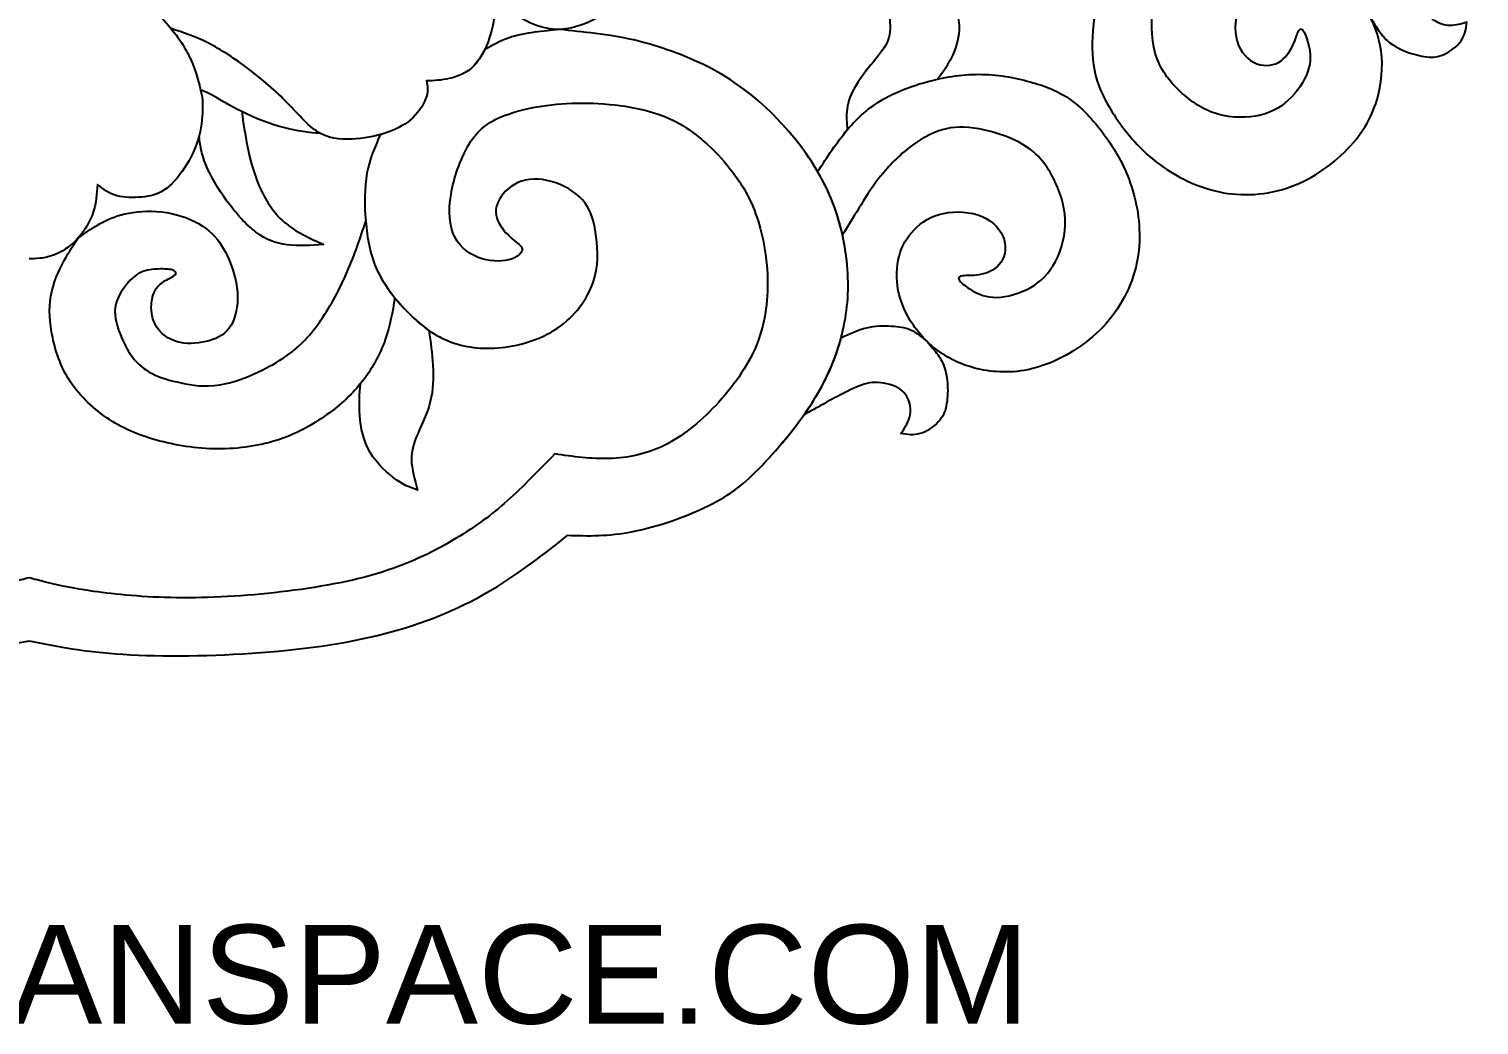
# Model space of a CAD drawing. Header units: inches. Extents: x 3.3 to 19.3, y -1.1 to 16.4.
# Drawn here: x 11.26 to 17.04, y -1.06 to 2.91 of the extents above; entities that cross this region are included whole.
import ezdxf
from ezdxf.enums import TextEntityAlignment as Align

# ---------------------------------------------------------------- set-up
doc = ezdxf.new("R2010")
doc.units = ezdxf.units.IN
doc.header["$MEASUREMENT"] = 0
doc.layers.add('Default', color=7, linetype='Continuous')
doc.layers.add('DV1_Layer_2', color=7, linetype='Continuous')
doc.styles.add('SEACAD_arial_ttfB', font='arial.ttf')

# ---------------------------------------------------------------- blocks, each defined once
blk = doc.blocks.new('SE')
at = {"layer": 'DV1_Layer_2', "color": 7, "linetype": 'Continuous'}
for points, knots in [([(12.7027, 3.7507), (12.7773, 3.7545), (12.8519, 3.7582), (12.9271, 3.7526), (13.0024, 3.747), (13.0783, 3.732), (13.1507, 3.7108), (13.2232, 3.6895), (13.2922, 3.6619), (13.3594, 3.6147), (13.4267, 3.5676), (13.4923, 3.5009), (13.5302, 3.452), (13.5682, 3.4031), (13.5785, 3.3721), (13.586, 3.3353), (13.5935, 3.2985), (13.5981, 3.2559), (13.5986, 3.2076), (13.5992, 3.1593), (13.5958, 3.1053), (13.5871, 3.0633), (13.5785, 3.0213), (13.5647, 2.9914), (13.5446, 2.9707), (13.5245, 2.95), (13.4716, 2.927), (13.4095, 2.9086), (13.3761, 2.9081), (13.3428, 2.9075), (13.3071, 2.9155), (13.272, 2.9293), (13.237, 2.9431), (13.2025, 2.9627), (13.1774, 2.9845), (13.1523, 3.0064), (13.1365, 3.0305), (13.1208, 3.0547)], [0, 0, 0, 0, 0.071429, 0.071429, 0.071429, 0.142857, 0.142857, 0.142857, 0.214286, 0.214286, 0.214286, 0.285714, 0.285714, 0.285714, 0.357143, 0.357143, 0.357143, 0.428571, 0.428571, 0.428571, 0.5, 0.5, 0.5, 0.571429, 0.571429, 0.571429, 0.642857, 0.714286, 0.714286, 0.714286, 0.785714, 0.785714, 0.785714, 0.857143, 0.857143, 0.857143, 1, 1, 1, 1]), ([(12.3789, 3.5582), (12.4142, 3.564), (12.4496, 3.5698), (12.4919, 3.5704), (12.5343, 3.571), (12.5838, 3.5664), (12.6275, 3.5544), (12.6712, 3.5423), (12.7091, 3.5227), (12.7407, 3.4992), (12.7724, 3.4756), (12.7977, 3.448), (12.8132, 3.421), (12.8287, 3.3939), (12.8345, 3.3675), (12.8402, 3.341), (12.8644, 3.3387), (12.8885, 3.3364), (12.9178, 3.3215), (12.9472, 3.3065), (13.0162, 3.2513), (13.0668, 3.1915), (13.0857, 3.1611), (13.1047, 3.1306), (13.13, 3.0685), (13.1185, 2.9512), (13.1041, 2.8977), (13.0898, 2.8442), (13.0438, 2.7476), (12.9702, 2.72), (12.9374, 2.7126), (12.9046, 2.7051), (12.8759, 2.7039), (12.8471, 2.7028), (12.8506, 2.6844), (12.854, 2.666), (12.8465, 2.6407), (12.8391, 2.6154), (12.8207, 2.5832), (12.7936, 2.5573), (12.7666, 2.5314), (12.731, 2.5119), (12.6924, 2.4981), (12.6539, 2.4843), (12.6125, 2.4762), (12.5665, 2.4722), (12.5205, 2.4682), (12.4699, 2.4682), (12.4245, 2.4929), (12.3791, 2.5176), (12.3388, 2.5671), (12.2922, 2.6148), (12.2457, 2.6625), (12.1928, 2.7085), (12.1381, 2.7499), (12.0835, 2.7913), (12.0272, 2.8281), (11.9753, 2.8543), (11.9233, 2.8805), (11.8758, 2.896), (11.8284, 2.9116)], [0, 0, 0, 0, 0.043478, 0.043478, 0.043478, 0.086957, 0.086957, 0.086957, 0.130435, 0.130435, 0.130435, 0.173913, 0.173913, 0.173913, 0.217391, 0.217391, 0.217391, 0.26087, 0.26087, 0.26087, 0.304348, 0.347826, 0.347826, 0.347826, 0.391304, 0.434783, 0.434783, 0.434783, 0.478261, 0.521739, 0.521739, 0.521739, 0.565217, 0.565217, 0.565217, 0.608696, 0.608696, 0.608696, 0.652174, 0.652174, 0.652174, 0.695652, 0.695652, 0.695652, 0.73913, 0.73913, 0.73913, 0.782609, 0.782609, 0.782609, 0.826087, 0.826087, 0.826087, 0.869565, 0.869565, 0.869565, 0.913043, 0.913043, 0.913043, 1, 1, 1, 1]), ([(16.1033, 3.5748), (16.036, 3.5565), (15.9687, 3.5382), (15.909, 3.514), (15.8493, 3.4897), (15.7972, 3.4595), (15.7484, 3.4155), (15.6997, 3.3715), (15.6543, 3.3137), (15.6162, 3.2523), (15.5781, 3.1909), (15.5473, 3.1259), (15.5282, 3.0578), (15.5091, 2.9896), (15.4942, 2.8469), (15.5052, 2.7394), (15.5278, 2.6806), (15.5504, 2.6219), (15.5902, 2.5582), (15.6352, 2.5013), (15.6802, 2.4443), (15.7304, 2.3941), (15.8649, 2.3057), (15.9492, 2.2674), (16.0411, 2.2545), (16.133, 2.2415), (16.2326, 2.2539), (16.3235, 2.2939), (16.4145, 2.3339), (16.4969, 2.4014), (16.5519, 2.47), (16.6068, 2.5386), (16.6343, 2.6083), (16.6471, 2.6755), (16.6598, 2.7427), (16.6579, 2.8074), (16.6432, 2.8666), (16.6286, 2.9257), (16.574, 3.033), (16.4964, 3.0993), (16.4544, 3.1226), (16.4124, 3.1459), (16.3672, 3.1594), (16.3244, 3.1618), (16.2817, 3.1642), (16.2011, 3.1469), (16.1317, 3.0896), (16.1067, 3.0463), (16.0818, 3.0031), (16.0666, 2.9451), (16.0711, 2.8959), (16.0757, 2.8466), (16.1, 2.8061), (16.1316, 2.7843), (16.1632, 2.7626), (16.2022, 2.7596), (16.2321, 2.7716), (16.262, 2.7837), (16.2829, 2.8107), (16.2958, 2.8356), (16.3087, 2.8604), (16.3136, 2.883), (16.3197, 2.8961), (16.3258, 2.9093), (16.333, 2.913), (16.3402, 2.9052), (16.3473, 2.8974), (16.3544, 2.8782), (16.3611, 2.8524), (16.3679, 2.8267), (16.3743, 2.7943), (16.3642, 2.7559), (16.3542, 2.7175), (16.3276, 2.6729), (16.2946, 2.6383), (16.2616, 2.6037), (16.2221, 2.579), (16.1197, 2.5542), (16.0568, 2.5541), (15.9442, 2.5871), (15.8945, 2.6201), (15.8509, 2.6609), (15.8073, 2.7017), (15.7698, 2.7501), (15.7517, 2.8134), (15.7336, 2.8768), (15.7348, 2.955), (15.7427, 3.0147), (15.7507, 3.0744), (15.7653, 3.1156), (15.7917, 3.1541), (15.8181, 3.1927), (15.8564, 3.2286), (15.9027, 3.2595), (15.949, 3.2904), (16.0034, 3.3163), (16.0534, 3.3345), (16.1035, 3.3527), (16.1492, 3.3632), (16.1918, 3.3733), (16.2343, 3.3835), (16.2736, 3.3931), (16.3129, 3.4028)], [0, 0, 0, 0, 0.026316, 0.026316, 0.026316, 0.052632, 0.052632, 0.052632, 0.078947, 0.078947, 0.078947, 0.105263, 0.105263, 0.105263, 0.131579, 0.157895, 0.157895, 0.157895, 0.184211, 0.184211, 0.184211, 0.210526, 0.210526, 0.236842, 0.236842, 0.236842, 0.263158, 0.263158, 0.263158, 0.289474, 0.289474, 0.289474, 0.315789, 0.315789, 0.315789, 0.342105, 0.342105, 0.342105, 0.368421, 0.394737, 0.394737, 0.394737, 0.421053, 0.421053, 0.421053, 0.447368, 0.473684, 0.473684, 0.473684, 0.5, 0.5, 0.5, 0.526316, 0.526316, 0.526316, 0.552632, 0.552632, 0.552632, 0.578947, 0.578947, 0.578947, 0.605263, 0.605263, 0.605263, 0.631579, 0.631579, 0.631579, 0.657895, 0.657895, 0.657895, 0.684211, 0.684211, 0.684211, 0.710526, 0.710526, 0.710526, 0.736842, 0.736842, 0.763158, 0.763158, 0.789474, 0.789474, 0.789474, 0.815789, 0.815789, 0.815789, 0.842105, 0.842105, 0.842105, 0.868421, 0.868421, 0.868421, 0.894737, 0.894737, 0.894737, 0.921053, 0.921053, 0.921053, 0.947368, 0.947368, 0.947368, 1, 1, 1, 1]), ([(16.7047, 3.2812), (16.679, 3.2542), (16.6533, 3.2272), (16.6351, 3.1971), (16.6168, 3.167), (16.606, 3.1337), (16.5982, 3.1052), (16.5904, 3.0767), (16.5857, 3.053), (16.5888, 3.0277), (16.5919, 3.0023), (16.6028, 2.9754), (16.6137, 2.9485), (16.6258, 2.9293), (16.638, 2.9101), (16.6493, 2.8944), (16.6606, 2.8787), (16.6711, 2.8664), (16.6878, 2.854), (16.7046, 2.8416), (16.7277, 2.8291), (16.7536, 2.8191), (16.7796, 2.8091), (16.8085, 2.8015), (16.8336, 2.7988), (16.8586, 2.7961), (16.8798, 2.7982), (16.9039, 2.8094), (16.928, 2.8205), (16.9551, 2.8407), (16.9706, 2.8633), (16.9861, 2.886), (16.9901, 2.9113), (16.9941, 2.9365), (16.9714, 2.93), (16.9488, 2.9235), (16.9266, 2.9238), (16.9044, 2.924), (16.8826, 2.9311), (16.8452, 2.9571), (16.8297, 2.9761), (16.824, 3.0041), (16.8184, 3.0322), (16.8226, 3.0694), (16.8325, 3.0981), (16.8425, 3.1268), (16.8581, 3.1471), (16.8818, 3.1725), (16.9054, 3.198), (16.9371, 3.2287), (16.9589, 3.2494), (16.9806, 3.27), (16.9925, 3.2806), (17.0047, 3.2919), (17.0169, 3.3031), (17.0295, 3.315), (17.042, 3.3269)], [0, 0, 0, 0, 0.05, 0.05, 0.05, 0.1, 0.1, 0.1, 0.15, 0.15, 0.15, 0.2, 0.2, 0.2, 0.25, 0.25, 0.25, 0.3, 0.3, 0.3, 0.35, 0.35, 0.35, 0.4, 0.4, 0.4, 0.45, 0.45, 0.45, 0.5, 0.5, 0.5, 0.55, 0.55, 0.55, 0.6, 0.6, 0.6, 0.65, 0.65, 0.7, 0.7, 0.7, 0.75, 0.75, 0.75, 0.8, 0.8, 0.8, 0.85, 0.85, 0.85, 0.9, 0.9, 0.9, 1, 1, 1, 1]), ([(14.8833, 2.7098), (14.9061, 2.7408), (14.9289, 2.7718), (14.962, 2.8419), (14.9723, 2.881), (14.9706, 2.9219), (14.9689, 2.9627), (14.9551, 3.0052), (14.9355, 3.0403), (14.916, 3.0754), (14.8654, 3.1306), (14.8102, 3.149), (14.7739, 3.153), (14.7377, 3.157), (14.648, 3.1547), (14.6043, 3.1064), (14.5825, 3.0823), (14.6101, 3.0754), (14.6653, 3.0616), (14.6929, 2.9788), (14.6998, 2.8684), (14.6446, 2.7994), (14.5802, 2.7212), (14.5589, 2.6861), (14.5376, 2.651), (14.5273, 2.62), (14.5232, 2.5909), (14.5192, 2.5618), (14.5214, 2.5346), (14.5237, 2.5075)], [0, 0, 0, 0, 0.066667, 0.066667, 0.133333, 0.133333, 0.133333, 0.2, 0.2, 0.2, 0.266667, 0.333333, 0.333333, 0.333333, 0.4, 0.466667, 0.466667, 0.466667, 0.533333, 0.6, 0.666667, 0.733333, 0.8, 0.8, 0.8, 0.866667, 0.866667, 0.866667, 1, 1, 1, 1]), ([(11.2621, 3.0825), (11.3089, 3.0825), (11.3557, 3.0825), (11.3932, 3.0862), (11.4306, 3.0899), (11.4587, 3.0974), (11.4793, 3.1031), (11.5, 3.1088), (11.5132, 3.1128), (11.5375, 3.1091), (11.5619, 3.1054), (11.5975, 3.0939), (11.6812, 3.0481), (11.7293, 3.0137), (11.7752, 2.9692), (11.821, 2.9248), (11.8646, 2.8703), (11.8939, 2.8141), (11.9231, 2.758), (11.938, 2.7), (11.9459, 2.6664), (11.9538, 2.6328), (11.9546, 2.6235), (11.9535, 2.5708), (11.9515, 2.5273), (11.9399, 2.4833), (11.9283, 2.4392), (11.907, 2.3945), (11.8818, 2.356), (11.8566, 2.3176), (11.8274, 2.2855), (11.7712, 2.2483), (11.7442, 2.2431), (11.712, 2.2401), (11.6798, 2.2372), (11.6423, 2.2364), (11.612, 2.245), (11.5816, 2.2536), (11.5583, 2.2716), (11.535, 2.2895), (11.5324, 2.2528), (11.5298, 2.2161), (11.518, 2.1797), (11.5063, 2.1432), (11.4854, 2.1071), (11.4342, 2.0493), (11.4038, 2.0277), (11.3763, 2.0149), (11.3487, 2.002), (11.324, 1.9978), (11.3055, 1.9958), (11.2869, 1.9937), (11.2745, 1.9937), (11.2621, 1.9937)], [0, 0, 0, 0, 0.05, 0.05, 0.05, 0.1, 0.1, 0.1, 0.15, 0.15, 0.15, 0.2, 0.2, 0.25, 0.25, 0.25, 0.3, 0.3, 0.3, 0.35, 0.35, 0.35, 0.4, 0.4, 0.45, 0.45, 0.45, 0.5, 0.5, 0.5, 0.55, 0.55, 0.6, 0.6, 0.6, 0.65, 0.65, 0.65, 0.7, 0.7, 0.7, 0.75, 0.75, 0.75, 0.8, 0.8, 0.85, 0.85, 0.85, 0.9, 0.9, 0.9, 1, 1, 1, 1]), ([(11.262, 0.7225), (11.242, 0.7167), (11.2219, 0.711), (11.1837, 0.7018), (11.1455, 0.6926), (11.0892, 0.6799), (11.0035, 0.6679), (10.9178, 0.6558), (10.8028, 0.6443), (10.6735, 0.6426), (10.5441, 0.6408), (10.4003, 0.6489), (10.2577, 0.6656), (10.1151, 0.6822), (9.9737, 0.7075), (9.8547, 0.7449), (9.7356, 0.7823), (9.639, 0.8317), (9.5597, 0.8795), (9.4803, 0.9272), (9.4182, 0.9732), (9.3556, 1.029), (9.2929, 1.0847), (9.2296, 1.1503), (9.1664, 1.2158), (9.0939, 1.2055), (9.0215, 1.1951), (8.9485, 1.1974), (8.8754, 1.1997), (8.8018, 1.2147), (8.7305, 1.2498), (8.6592, 1.2848), (8.5902, 1.34), (8.5247, 1.4096), (8.4591, 1.4792), (8.397, 1.5631), (8.3608, 1.6534), (8.3246, 1.7437), (8.3039, 1.9369), (8.343, 2.1163), (8.3706, 2.187), (8.3982, 2.2577), (8.4338, 2.3095), (8.4666, 2.3515), (8.4994, 2.3934), (8.5293, 2.4256), (8.5741, 2.4642), (8.619, 2.5027), (8.7386, 2.5924), (8.987, 2.6177), (9.0985, 2.6137), (9.2101, 2.6096), (9.309, 2.5889), (9.3768, 2.5608), (9.4447, 2.5326), (9.5183, 2.4613), (9.5689, 2.3164), (9.5798, 2.2503), (9.5907, 2.1841), (9.5873, 2.1243), (9.5643, 2.0801), (9.5413, 2.0358), (9.4987, 2.007), (9.4556, 1.9938), (9.4125, 1.9806), (9.3688, 1.9829), (9.3395, 1.9927), (9.3101, 2.0024), (9.2952, 2.0197), (9.2963, 2.0329), (9.2975, 2.0461), (9.3147, 2.0553), (9.336, 2.0737), (9.3573, 2.0921), (9.4079, 2.1473), (9.4033, 2.2025), (9.3866, 2.2313), (9.3699, 2.26), (9.3389, 2.2899), (9.2986, 2.3032), (9.2584, 2.3164), (9.2089, 2.3129), (9.1624, 2.2968), (9.1158, 2.2807), (9.0721, 2.252), (9.0451, 2.2152), (9.018, 2.1784), (9.0077, 2.1335), (9.0008, 2.0801), (8.9939, 2.0266), (8.987, 1.9024), (9.0859, 1.7644), (9.1555, 1.7172), (9.225, 1.6701), (9.3147, 1.6448), (9.3935, 1.6385), (9.4723, 1.6321), (9.5401, 1.6448), (9.5971, 1.6689), (9.6226, 1.6798), (9.646, 1.6929), (9.6682, 1.7084), (9.6955, 1.7274), (9.7212, 1.7499), (9.7471, 1.7759), (9.7662, 1.795), (9.7855, 1.8159), (9.8036, 1.8383), (9.8304, 1.8712), (9.8547, 1.9073), (9.8725, 1.9449), (9.9024, 2.0082), (9.9139, 2.076), (9.9196, 2.1433), (9.9254, 2.2106), (9.9254, 2.2773), (9.9148, 2.3347), (9.9042, 2.3922), (9.8829, 2.4404), (9.8617, 2.4886), (9.8515, 2.4914), (9.8415, 2.4946), (9.8317, 2.4981), (9.7931, 2.5119), (9.7575, 2.5314), (9.7305, 2.5573), (9.7034, 2.5832), (9.685, 2.6154), (9.6776, 2.6407), (9.6701, 2.666), (9.6735, 2.6844), (9.677, 2.7028), (9.6482, 2.7039), (9.6195, 2.7051), (9.5867, 2.7126), (9.5539, 2.72), (9.5171, 2.7338), (9.4872, 2.7649), (9.4714, 2.7814), (9.4574, 2.8027), (9.4457, 2.8272), (9.4149, 2.8446), (9.3842, 2.8621), (9.3507, 2.8739), (9.3173, 2.8858), (9.2812, 2.8921), (9.247, 2.8969), (9.2127, 2.9016), (9.1804, 2.9049), (9.148, 2.9081), (9.1012, 2.9029), (9.0545, 2.8977), (9.0035, 2.8917), (8.9525, 2.8856), (8.8973, 2.8787), (8.8174, 2.8575), (8.7374, 2.8362), (8.6328, 2.8005), (8.5373, 2.7494), (8.4419, 2.6982), (8.3556, 2.6315), (8.2769, 2.5493), (8.2174, 2.4871), (8.1621, 2.4162), (8.1183, 2.3415), (8.1042, 2.3174), (8.0912, 2.2928), (8.0796, 2.2681), (8.0519, 2.2086), (8.0325, 2.1479), (8.0195, 2.089), (8.0104, 2.0478), (8.0044, 2.0075), (8.0009, 1.9691), (7.9922, 1.8759), (7.998, 1.7943), (8.0175, 1.7086), (8.0198, 1.6987), (8.0222, 1.6888), (8.0249, 1.6787), (8.0451, 1.6021), (8.0772, 1.5222), (8.1291, 1.4378), (8.1424, 1.4161), (8.1571, 1.394), (8.1726, 1.3721), (8.2252, 1.2978), (8.2875, 1.2246), (8.3413, 1.1687), (8.4108, 1.0962), (8.5212, 1.0088), (8.8731, 0.8846), (9.0341, 0.8892), (9.1146, 0.8915), (9.2089, 0.8168), (9.3975, 0.6673), (9.6597, 0.55), (9.8144, 0.5074), (9.9691, 0.4649), (10.1473, 0.4384), (10.3377, 0.4241), (10.528, 0.4097), (10.7304, 0.4074), (10.8865, 0.4172), (11.0425, 0.4269), (11.1523, 0.4488), (11.2621, 0.4706), (11.2621, 0.4706), (11.2621, 0.4706), (11.2621, 0.4706)], [0, 0, 0, 0, 0.013158, 0.013158, 0.013158, 0.026316, 0.026316, 0.026316, 0.039474, 0.039474, 0.039474, 0.052632, 0.052632, 0.052632, 0.065789, 0.065789, 0.065789, 0.078947, 0.078947, 0.078947, 0.092105, 0.092105, 0.092105, 0.105263, 0.105263, 0.105263, 0.118421, 0.118421, 0.118421, 0.131579, 0.131579, 0.131579, 0.144737, 0.144737, 0.144737, 0.157895, 0.157895, 0.157895, 0.171053, 0.184211, 0.184211, 0.184211, 0.197368, 0.197368, 0.197368, 0.210526, 0.210526, 0.210526, 0.223684, 0.236842, 0.236842, 0.236842, 0.25, 0.25, 0.25, 0.263158, 0.276316, 0.276316, 0.276316, 0.289474, 0.289474, 0.289474, 0.302632, 0.302632, 0.302632, 0.315789, 0.315789, 0.315789, 0.328947, 0.328947, 0.328947, 0.342105, 0.342105, 0.342105, 0.355263, 0.368421, 0.368421, 0.368421, 0.381579, 0.381579, 0.381579, 0.394737, 0.394737, 0.394737, 0.407895, 0.407895, 0.407895, 0.421053, 0.421053, 0.421053, 0.434211, 0.447368, 0.447368, 0.447368, 0.460526, 0.460526, 0.460526, 0.473684, 0.473684, 0.473684, 0.486842, 0.486842, 0.486842, 0.5, 0.5, 0.5, 0.513158, 0.513158, 0.513158, 0.526316, 0.526316, 0.526316, 0.539474, 0.539474, 0.539474, 0.552632, 0.552632, 0.552632, 0.565789, 0.565789, 0.565789, 0.578947, 0.578947, 0.578947, 0.592105, 0.592105, 0.592105, 0.605263, 0.605263, 0.605263, 0.618421, 0.618421, 0.618421, 0.631579, 0.631579, 0.631579, 0.644737, 0.644737, 0.644737, 0.657895, 0.657895, 0.657895, 0.671053, 0.671053, 0.671053, 0.684211, 0.684211, 0.684211, 0.697368, 0.697368, 0.697368, 0.710526, 0.710526, 0.710526, 0.723684, 0.723684, 0.723684, 0.736842, 0.736842, 0.736842, 0.75, 0.75, 0.75, 0.763158, 0.763158, 0.763158, 0.776316, 0.776316, 0.776316, 0.789474, 0.789474, 0.789474, 0.802632, 0.802632, 0.802632, 0.815789, 0.815789, 0.815789, 0.828947, 0.828947, 0.828947, 0.842105, 0.842105, 0.842105, 0.855263, 0.855263, 0.855263, 0.868421, 0.868421, 0.868421, 0.881579, 0.894737, 0.907895, 0.907895, 0.907895, 0.921053, 0.934211, 0.934211, 0.934211, 0.947368, 0.947368, 0.947368, 0.960526, 0.960526, 0.960526, 0.973684, 0.973684, 0.973684, 1, 1, 1, 1]), ([(11.2621, 0.4706), (11.3718, 0.4488), (11.4816, 0.4269), (11.6376, 0.4172), (11.7937, 0.4074), (11.9961, 0.4097), (12.1864, 0.4241), (12.3768, 0.4384), (12.555, 0.4649), (12.7097, 0.5074), (12.8644, 0.55), (13.1266, 0.6673), (13.3152, 0.8168), (13.4095, 0.8915), (13.49, 0.8892), (13.651, 0.8846), (14.0029, 1.0088), (14.1133, 1.0962), (14.1828, 1.1687), (14.2524, 1.2411), (14.4203, 1.4435), (14.487, 1.6229), (14.5066, 1.7086), (14.5261, 1.7943), (14.5319, 1.8759), (14.5232, 1.9691), (14.5146, 2.0622), (14.4686, 2.2715), (14.326, 2.467), (14.2472, 2.5493), (14.1685, 2.6315), (14.0822, 2.6982), (13.9868, 2.7494), (13.8913, 2.8005), (13.7867, 2.8362), (13.7067, 2.8575), (13.6268, 2.8787), (13.5716, 2.8856), (13.5206, 2.8917), (13.4697, 2.8977), (13.4229, 2.9029), (13.3761, 2.9081), (13.3438, 2.9049), (13.3114, 2.9016), (13.2772, 2.8969), (13.2429, 2.8921), (13.2068, 2.8858), (13.1734, 2.8739), (13.1399, 2.8621), (13.1092, 2.8446), (13.0784, 2.8272)], [0, 0, 0, 0, 0.047619, 0.047619, 0.047619, 0.095238, 0.095238, 0.095238, 0.142857, 0.142857, 0.142857, 0.190476, 0.238095, 0.238095, 0.238095, 0.285714, 0.333333, 0.380952, 0.380952, 0.380952, 0.428571, 0.47619, 0.47619, 0.47619, 0.52381, 0.52381, 0.52381, 0.571429, 0.619048, 0.619048, 0.619048, 0.666667, 0.666667, 0.666667, 0.714286, 0.714286, 0.714286, 0.761905, 0.761905, 0.761905, 0.809524, 0.809524, 0.809524, 0.857143, 0.857143, 0.857143, 0.904762, 0.904762, 0.904762, 1, 1, 1, 1]), ([(11.2621, 0.4706), (11.3718, 0.4488), (11.4816, 0.4269), (11.6376, 0.4172), (11.7937, 0.4074), (11.9961, 0.4097), (12.1864, 0.4241), (12.3768, 0.4384), (12.555, 0.4649), (12.7097, 0.5074), (12.8644, 0.55), (13.1266, 0.6673), (13.3152, 0.8168), (13.4095, 0.8915), (13.49, 0.8892), (13.651, 0.8846), (14.0029, 1.0088), (14.1133, 1.0962), (14.1828, 1.1687), (14.2366, 1.2246), (14.2989, 1.2978), (14.3515, 1.3721), (14.367, 1.394), (14.3817, 1.4161), (14.395, 1.4378), (14.4469, 1.5222), (14.479, 1.6021), (14.4992, 1.6787), (14.5019, 1.6888), (14.5043, 1.6987), (14.5066, 1.7086), (14.5261, 1.7943), (14.5319, 1.8759), (14.5232, 1.9691), (14.5197, 2.0075), (14.5137, 2.0478), (14.5046, 2.089), (14.4916, 2.1479), (14.4722, 2.2086), (14.4445, 2.2681), (14.4329, 2.2928), (14.42, 2.3174), (14.4058, 2.3415), (14.362, 2.4162), (14.3068, 2.4871), (14.2472, 2.5493), (14.1685, 2.6315), (14.0822, 2.6982), (13.9868, 2.7494), (13.8913, 2.8005), (13.7867, 2.8362), (13.7067, 2.8575), (13.6268, 2.8787), (13.5716, 2.8856), (13.5206, 2.8917), (13.4697, 2.8977), (13.4229, 2.9029), (13.3761, 2.9081), (13.3438, 2.9049), (13.3114, 2.9016), (13.2772, 2.8969), (13.2429, 2.8921), (13.2068, 2.8858), (13.1734, 2.8739), (13.1399, 2.8621), (13.1092, 2.8446), (13.0784, 2.8272), (13.0667, 2.8027), (13.0528, 2.7814), (13.0369, 2.7649), (13.007, 2.7338), (12.9702, 2.72), (12.9374, 2.7126), (12.9046, 2.7051), (12.8759, 2.7039), (12.8471, 2.7028), (12.8506, 2.6844), (12.854, 2.666), (12.8465, 2.6407), (12.8391, 2.6154), (12.8207, 2.5832), (12.7936, 2.5573), (12.7666, 2.5314), (12.731, 2.5119), (12.6924, 2.4981), (12.6826, 2.4946), (12.6726, 2.4914), (12.6624, 2.4886), (12.6412, 2.4404), (12.62, 2.3922), (12.6093, 2.3347), (12.5987, 2.2773), (12.5987, 2.2106), (12.6045, 2.1433), (12.6102, 2.076), (12.6217, 2.0082), (12.6516, 1.9449), (12.6694, 1.9073), (12.6937, 1.8712), (12.7205, 1.8383), (12.7386, 1.8159), (12.7579, 1.795), (12.777, 1.7759), (12.803, 1.7499), (12.8286, 1.7274), (12.8559, 1.7084), (12.8781, 1.6929), (12.9015, 1.6798), (12.927, 1.6689), (12.984, 1.6448), (13.0518, 1.6321), (13.1306, 1.6385), (13.2094, 1.6448), (13.2991, 1.6701), (13.3686, 1.7172), (13.4382, 1.7644), (13.5371, 1.9024), (13.5302, 2.0266), (13.5233, 2.0801), (13.5164, 2.1335), (13.5061, 2.1784), (13.479, 2.2152), (13.452, 2.252), (13.4083, 2.2807), (13.3617, 2.2968), (13.3152, 2.3129), (13.2657, 2.3164), (13.2255, 2.3032), (13.1852, 2.2899), (13.1542, 2.26), (13.1375, 2.2313), (13.1208, 2.2025), (13.1162, 2.1473), (13.1668, 2.0921), (13.1881, 2.0737), (13.2094, 2.0553), (13.2266, 2.0461), (13.2278, 2.0329), (13.2289, 2.0197), (13.214, 2.0024), (13.1846, 1.9927), (13.1553, 1.9829), (13.1116, 1.9806), (13.0685, 1.9938), (13.0254, 2.007), (12.9828, 2.0358), (12.9598, 2.0801), (12.9368, 2.1243), (12.9334, 2.1841), (12.9443, 2.2503), (12.9552, 2.3164), (13.0058, 2.4613), (13.0794, 2.5326), (13.1473, 2.5608), (13.2151, 2.5889), (13.314, 2.6096), (13.4256, 2.6137), (13.5371, 2.6177), (13.7855, 2.5924), (13.9051, 2.5027), (13.95, 2.4642), (13.9948, 2.4256), (14.0247, 2.3934), (14.0575, 2.3515), (14.0903, 2.3095), (14.1259, 2.2577), (14.1535, 2.187), (14.1811, 2.1163), (14.2202, 1.9369), (14.1995, 1.7437), (14.1633, 1.6534), (14.1271, 1.5631), (14.065, 1.4792), (13.9994, 1.4096), (13.9339, 1.34), (13.8649, 1.2848), (13.7936, 1.2498), (13.7223, 1.2147), (13.6487, 1.1997), (13.5756, 1.1974), (13.5026, 1.1951), (13.4302, 1.2055), (13.3577, 1.2158), (13.2945, 1.1503), (13.2312, 1.0847), (13.1685, 1.029), (13.1059, 0.9732), (13.0438, 0.9272), (12.9644, 0.8795), (12.8851, 0.8317), (12.7885, 0.7823), (12.6694, 0.7449), (12.5504, 0.7075), (12.409, 0.6822), (12.2664, 0.6656), (12.1238, 0.6489), (11.98, 0.6408), (11.8506, 0.6426), (11.7213, 0.6443), (11.6063, 0.6558), (11.5206, 0.6679), (11.4349, 0.6799), (11.3786, 0.6926), (11.3404, 0.7018), (11.3022, 0.711), (11.2821, 0.7167), (11.2621, 0.7225)], [0, 0, 0, 0, 0.013333, 0.013333, 0.013333, 0.026667, 0.026667, 0.026667, 0.04, 0.04, 0.04, 0.053333, 0.066667, 0.066667, 0.066667, 0.08, 0.093333, 0.106667, 0.106667, 0.106667, 0.12, 0.12, 0.12, 0.133333, 0.133333, 0.133333, 0.146667, 0.146667, 0.146667, 0.16, 0.16, 0.16, 0.173333, 0.173333, 0.173333, 0.186667, 0.186667, 0.186667, 0.2, 0.2, 0.2, 0.213333, 0.213333, 0.213333, 0.226667, 0.226667, 0.226667, 0.24, 0.24, 0.24, 0.253333, 0.253333, 0.253333, 0.266667, 0.266667, 0.266667, 0.28, 0.28, 0.28, 0.293333, 0.293333, 0.293333, 0.306667, 0.306667, 0.306667, 0.32, 0.32, 0.32, 0.333333, 0.333333, 0.333333, 0.346667, 0.346667, 0.346667, 0.36, 0.36, 0.36, 0.373333, 0.373333, 0.373333, 0.386667, 0.386667, 0.386667, 0.4, 0.4, 0.4, 0.413333, 0.413333, 0.413333, 0.426667, 0.426667, 0.426667, 0.44, 0.44, 0.44, 0.453333, 0.453333, 0.453333, 0.466667, 0.466667, 0.466667, 0.48, 0.48, 0.48, 0.493333, 0.493333, 0.493333, 0.506667, 0.506667, 0.506667, 0.52, 0.52, 0.52, 0.533333, 0.533333, 0.533333, 0.546667, 0.56, 0.56, 0.56, 0.573333, 0.573333, 0.573333, 0.586667, 0.586667, 0.586667, 0.6, 0.6, 0.6, 0.613333, 0.613333, 0.613333, 0.626667, 0.64, 0.64, 0.64, 0.653333, 0.653333, 0.653333, 0.666667, 0.666667, 0.666667, 0.68, 0.68, 0.68, 0.693333, 0.693333, 0.693333, 0.706667, 0.706667, 0.706667, 0.72, 0.733333, 0.733333, 0.733333, 0.746667, 0.746667, 0.746667, 0.76, 0.773333, 0.773333, 0.773333, 0.786667, 0.786667, 0.786667, 0.8, 0.8, 0.8, 0.813333, 0.826667, 0.826667, 0.826667, 0.84, 0.84, 0.84, 0.853333, 0.853333, 0.853333, 0.866667, 0.866667, 0.866667, 0.88, 0.88, 0.88, 0.893333, 0.893333, 0.893333, 0.906667, 0.906667, 0.906667, 0.92, 0.92, 0.92, 0.933333, 0.933333, 0.933333, 0.946667, 0.946667, 0.946667, 0.96, 0.96, 0.96, 0.973333, 0.973333, 0.973333, 1, 1, 1, 1]), ([(14.4058, 2.3415), (14.444, 2.3998), (14.4822, 2.4582), (14.5652, 2.5567), (14.6101, 2.597), (14.667, 2.6298), (14.7239, 2.6625), (14.8619, 2.7131), (15.0045, 2.7315), (15.0752, 2.7287), (15.146, 2.7258), (15.2863, 2.6959), (15.3852, 2.6522), (15.434, 2.6125), (15.4829, 2.5728), (15.5312, 2.5153), (15.5715, 2.455), (15.6117, 2.3946), (15.6439, 2.3313), (15.6652, 2.2537), (15.6865, 2.1761), (15.6968, 2.0841), (15.6807, 1.9927), (15.6646, 1.9012), (15.6221, 1.8104), (15.5559, 1.7362), (15.4898, 1.662), (15.4001, 1.6045), (15.3179, 1.5735), (15.2357, 1.5424), (15.1609, 1.5378), (15.0931, 1.5465), (15.0252, 1.5551), (14.9033, 1.5988), (14.7757, 1.7264), (14.717, 1.8679), (14.7193, 1.9622), (14.7302, 2.0036), (14.7412, 2.045), (14.7619, 2.0806), (14.7912, 2.1105), (14.8205, 2.1404), (14.8585, 2.1646), (14.9073, 2.1749), (14.9562, 2.1853), (15.016, 2.1818), (15.0614, 2.1623), (15.1069, 2.1427), (15.1379, 2.1071), (15.1488, 2.0703), (15.1598, 2.0335), (15.1506, 1.9955), (15.1299, 1.9708), (15.1092, 1.9461), (15.0448, 1.9231), (14.9988, 1.9277), (14.9844, 1.926), (14.97, 1.9242), (14.9643, 1.9185), (14.9694, 1.9093), (14.9746, 1.9001), (14.9907, 1.8874), (15.0131, 1.8731), (15.0356, 1.8587), (15.0643, 1.8426), (15.104, 1.8403), (15.1437, 1.838), (15.1943, 1.8495), (15.2374, 1.8702), (15.2805, 1.8909), (15.3518, 1.9507), (15.3909, 2.0703), (15.3926, 2.1289), (15.3944, 2.1876), (15.3622, 2.3026), (15.2932, 2.4038), (15.2385, 2.4406), (15.1839, 2.4774), (15.1092, 2.5004), (15.0499, 2.5113), (14.9907, 2.5222), (14.947, 2.5211), (14.9022, 2.5079), (14.8573, 2.4946), (14.7653, 2.444), (14.6825, 2.3566), (14.6497, 2.3147), (14.617, 2.2727), (14.5928, 2.2324), (14.5701, 2.1951), (14.5473, 2.1578), (14.5259, 2.1234), (14.5046, 2.089)], [0, 0, 0, 0, 0.026316, 0.026316, 0.052632, 0.052632, 0.052632, 0.078947, 0.105263, 0.105263, 0.105263, 0.131579, 0.157895, 0.157895, 0.157895, 0.184211, 0.184211, 0.184211, 0.210526, 0.210526, 0.210526, 0.236842, 0.236842, 0.236842, 0.263158, 0.263158, 0.263158, 0.289474, 0.289474, 0.289474, 0.315789, 0.315789, 0.315789, 0.342105, 0.368421, 0.394737, 0.421053, 0.421053, 0.421053, 0.447368, 0.447368, 0.447368, 0.473684, 0.473684, 0.473684, 0.5, 0.5, 0.5, 0.526316, 0.526316, 0.526316, 0.552632, 0.552632, 0.552632, 0.578947, 0.605263, 0.605263, 0.605263, 0.631579, 0.631579, 0.631579, 0.657895, 0.657895, 0.657895, 0.684211, 0.684211, 0.684211, 0.710526, 0.710526, 0.710526, 0.736842, 0.763158, 0.763158, 0.763158, 0.789474, 0.815789, 0.815789, 0.815789, 0.842105, 0.842105, 0.842105, 0.868421, 0.868421, 0.868421, 0.894737, 0.921053, 0.921053, 0.921053, 0.947368, 0.947368, 0.947368, 1, 1, 1, 1]), ([(12.4245, 2.4929), (12.3779, 2.4973), (12.3313, 2.5017), (12.2764, 2.5166), (12.2215, 2.5314), (12.1583, 2.5567), (12.11, 2.5803), (12.0617, 2.6039), (12.0283, 2.6257), (12.0035, 2.6398), (11.9786, 2.6539), (11.9622, 2.6602), (11.9459, 2.6664)], [0, 0, 0, 0, 0.2, 0.2, 0.2, 0.4, 0.4, 0.4, 0.6, 0.6, 0.6, 1, 1, 1, 1]), ([(12.6624, 2.4886), (12.6412, 2.4404), (12.62, 2.3922), (12.6093, 2.3347), (12.5987, 2.2773), (12.5987, 2.2106), (12.6045, 2.1433), (12.6102, 2.076), (12.6332, 1.9403), (12.7781, 1.7644), (12.8701, 1.6931), (12.927, 1.6689), (12.984, 1.6448), (13.0518, 1.6321), (13.1306, 1.6385), (13.2094, 1.6448), (13.2991, 1.6701), (13.3686, 1.7172), (13.4382, 1.7644), (13.5371, 1.9024), (13.5302, 2.0266), (13.5233, 2.0801), (13.5164, 2.1335), (13.5061, 2.1784), (13.479, 2.2152), (13.452, 2.252), (13.4083, 2.2807), (13.3617, 2.2968), (13.3152, 2.3129), (13.2657, 2.3164), (13.2255, 2.3032), (13.1852, 2.2899), (13.1542, 2.26), (13.1375, 2.2313), (13.1208, 2.2025), (13.1162, 2.1473), (13.1668, 2.0921), (13.1881, 2.0737), (13.2094, 2.0553), (13.2266, 2.0461), (13.2278, 2.0329), (13.2289, 2.0197), (13.214, 2.0024), (13.1846, 1.9927), (13.1553, 1.9829), (13.1116, 1.9806), (13.0685, 1.9938), (13.0254, 2.007), (12.9828, 2.0358), (12.9598, 2.0801), (12.9368, 2.1243), (12.9334, 2.1841), (12.9443, 2.2503), (12.9552, 2.3164), (13.0058, 2.4613), (13.0794, 2.5326), (13.1473, 2.5608), (13.2151, 2.5889), (13.314, 2.6096), (13.4256, 2.6137), (13.5371, 2.6177), (13.7855, 2.5924), (13.9051, 2.5027), (13.95, 2.4642), (13.9948, 2.4256), (14.0247, 2.3934), (14.0575, 2.3515), (14.0903, 2.3095), (14.1259, 2.2577), (14.1535, 2.187), (14.1811, 2.1163), (14.2202, 1.9369), (14.1995, 1.7437), (14.1633, 1.6534), (14.1271, 1.5631), (14.065, 1.4792), (13.9994, 1.4096), (13.9339, 1.34), (13.8649, 1.2848), (13.7936, 1.2498), (13.7223, 1.2147), (13.6487, 1.1997), (13.5756, 1.1974), (13.5026, 1.1951), (13.4302, 1.2055), (13.3577, 1.2158), (13.2945, 1.1503), (13.2312, 1.0847), (13.1685, 1.029), (13.1059, 0.9732), (13.0438, 0.9272), (12.9644, 0.8795), (12.8851, 0.8317), (12.7885, 0.7823), (12.6694, 0.7449), (12.5504, 0.7075), (12.409, 0.6822), (12.2664, 0.6656), (12.1238, 0.6489), (11.98, 0.6408), (11.8506, 0.6426), (11.7213, 0.6443), (11.6063, 0.6558), (11.5206, 0.6679), (11.4349, 0.6799), (11.3786, 0.6926), (11.3404, 0.7018), (11.3022, 0.711), (11.2821, 0.7167), (11.2621, 0.7225)], [0, 0, 0, 0, 0.02381, 0.02381, 0.02381, 0.047619, 0.047619, 0.047619, 0.071429, 0.095238, 0.119048, 0.119048, 0.119048, 0.142857, 0.142857, 0.142857, 0.166667, 0.166667, 0.166667, 0.190476, 0.214286, 0.214286, 0.214286, 0.238095, 0.238095, 0.238095, 0.261905, 0.261905, 0.261905, 0.285714, 0.285714, 0.285714, 0.309524, 0.309524, 0.309524, 0.333333, 0.357143, 0.357143, 0.357143, 0.380952, 0.380952, 0.380952, 0.404762, 0.404762, 0.404762, 0.428571, 0.428571, 0.428571, 0.452381, 0.452381, 0.452381, 0.47619, 0.47619, 0.47619, 0.5, 0.52381, 0.52381, 0.52381, 0.547619, 0.547619, 0.547619, 0.571429, 0.595238, 0.595238, 0.595238, 0.619048, 0.619048, 0.619048, 0.642857, 0.642857, 0.642857, 0.666667, 0.690476, 0.690476, 0.690476, 0.714286, 0.714286, 0.714286, 0.738095, 0.738095, 0.738095, 0.761905, 0.761905, 0.761905, 0.785714, 0.785714, 0.785714, 0.809524, 0.809524, 0.809524, 0.833333, 0.833333, 0.833333, 0.857143, 0.857143, 0.857143, 0.880952, 0.880952, 0.880952, 0.904762, 0.904762, 0.904762, 0.928571, 0.928571, 0.928571, 0.952381, 0.952381, 0.952381, 1, 1, 1, 1]), ([(12.11, 2.5803), (12.1165, 2.5349), (12.123, 2.4895), (12.1332, 2.4397), (12.1433, 2.39), (12.1709, 2.2819), (12.2353, 2.1784), (12.2796, 2.1399), (12.3239, 2.1013), (12.3802, 2.076), (12.4366, 2.0507), (12.386, 2.0473), (12.2848, 2.0404), (12.2066, 2.0703), (12.1669, 2.1002), (12.1272, 2.1301), (12.087, 2.1749), (12.0513, 2.2238), (12.0157, 2.2727), (11.9846, 2.3256), (11.9668, 2.3695), (11.949, 2.4134), (11.9444, 2.4483), (11.9399, 2.4833)], [0, 0, 0, 0, 0.1, 0.1, 0.1, 0.2, 0.3, 0.3, 0.3, 0.4, 0.4, 0.4, 0.5, 0.6, 0.6, 0.6, 0.7, 0.7, 0.7, 0.8, 0.8, 0.8, 1, 1, 1, 1]), ([(12.7205, 1.8383), (12.7109, 1.7826), (12.7014, 1.7269), (12.6631, 1.6172), (12.6344, 1.5631), (12.5976, 1.5143), (12.5608, 1.4654), (12.5159, 1.4217), (12.4601, 1.3803), (12.4044, 1.3389), (12.3377, 1.2998), (12.2612, 1.2739), (12.1847, 1.248), (12.0985, 1.2354), (12.0134, 1.236), (11.9283, 1.2365), (11.8443, 1.2503), (11.7701, 1.271), (11.696, 1.2917), (11.6316, 1.3193), (11.5718, 1.3602), (11.512, 1.401), (11.4568, 1.455), (11.4194, 1.5154), (11.382, 1.5758), (11.3625, 1.6425), (11.3521, 1.7017), (11.3418, 1.7609), (11.3406, 1.8127), (11.3527, 1.8636), (11.3648, 1.9146), (11.4154, 2.0149), (11.445, 2.0571), (11.4598, 2.0782), (11.4843, 2.0953), (11.5088, 2.1125), (11.5353, 2.1282), (11.5619, 2.1439), (11.5906, 2.1582), (11.6296, 2.1688), (11.6685, 2.1795), (11.7179, 2.1863), (11.7703, 2.1826), (11.8228, 2.1789), (11.8784, 2.1645), (11.922, 2.1431), (11.9655, 2.1216), (11.9971, 2.0929), (12.0211, 2.0596), (12.0452, 2.0264), (12.0619, 1.9885), (12.0865, 1.9117), (12.0945, 1.8727), (12.0934, 1.8314), (12.0922, 1.7902), (12.0819, 1.7466), (12.0378, 1.6877), (12.0039, 1.6724), (11.9664, 1.6638), (11.9288, 1.6552), (11.8463, 1.6514), (11.7878, 1.695), (11.7534, 1.7495), (11.7482, 1.7821), (11.75, 1.8108), (11.7517, 1.8395), (11.7603, 1.8641), (11.7746, 1.8816), (11.7889, 1.8991), (11.809, 1.9094), (11.8231, 1.9166), (11.8371, 1.9237), (11.8451, 1.9278), (11.8471, 1.9332), (11.8491, 1.9387), (11.8451, 1.9455), (11.8331, 1.9493), (11.8211, 1.953), (11.801, 1.9536), (11.7783, 1.953), (11.7557, 1.9524), (11.7305, 1.9507), (11.6846, 1.9289), (11.664, 1.9088), (11.6244, 1.8561), (11.5866, 1.7907), (11.621, 1.7013), (11.6364, 1.6675), (11.6519, 1.6336), (11.6657, 1.6107), (11.7052, 1.5666), (11.731, 1.5453), (11.7649, 1.5299), (11.7987, 1.5144), (11.8405, 1.5046), (11.8855, 1.496), (11.9306, 1.4874), (11.9787, 1.48), (12.1175, 1.5127), (12.2081, 1.5528), (12.2751, 1.5975), (12.3422, 1.6422), (12.3858, 1.6916), (12.4256, 1.7497), (12.4655, 1.8079), (12.5016, 1.875), (12.5308, 1.9421), (12.56, 2.0092), (12.5822, 2.0762), (12.6045, 2.1433)], [0, 0, 0, 0, 0.02381, 0.02381, 0.047619, 0.047619, 0.047619, 0.071429, 0.071429, 0.071429, 0.095238, 0.095238, 0.095238, 0.119048, 0.119048, 0.119048, 0.142857, 0.142857, 0.142857, 0.166667, 0.166667, 0.166667, 0.190476, 0.190476, 0.190476, 0.214286, 0.214286, 0.214286, 0.238095, 0.238095, 0.238095, 0.261905, 0.285714, 0.285714, 0.285714, 0.309524, 0.309524, 0.309524, 0.333333, 0.333333, 0.333333, 0.357143, 0.357143, 0.357143, 0.380952, 0.380952, 0.380952, 0.404762, 0.404762, 0.404762, 0.428571, 0.428571, 0.452381, 0.452381, 0.452381, 0.47619, 0.47619, 0.5, 0.5, 0.5, 0.52381, 0.547619, 0.547619, 0.571429, 0.571429, 0.571429, 0.595238, 0.595238, 0.595238, 0.619048, 0.619048, 0.619048, 0.642857, 0.642857, 0.642857, 0.666667, 0.666667, 0.666667, 0.690476, 0.690476, 0.690476, 0.714286, 0.714286, 0.738095, 0.738095, 0.761905, 0.785714, 0.785714, 0.785714, 0.809524, 0.809524, 0.833333, 0.833333, 0.833333, 0.857143, 0.857143, 0.857143, 0.880952, 0.880952, 0.904762, 0.904762, 0.904762, 0.928571, 0.928571, 0.928571, 0.952381, 0.952381, 0.952381, 1, 1, 1, 1]), ([(12.8559, 1.7084), (12.8628, 1.6625), (12.8766, 1.5706), (12.8731, 1.4708), (12.8617, 1.4247), (12.8502, 1.3785), (12.829, 1.3361), (12.7969, 1.2616), (12.786, 1.2294), (12.7865, 1.1925), (12.7871, 1.1555), (12.7992, 1.1136), (12.8112, 1.0718), (12.7871, 1.0798), (12.763, 1.0878), (12.6942, 1.1354), (12.6048, 1.2145), (12.5842, 1.3212), (12.5805, 1.368), (12.5769, 1.4149), (12.5799, 1.4552), (12.5829, 1.4956)], [0, 0, 0, 0, 0.1, 0.2, 0.2, 0.2, 0.3, 0.3, 0.4, 0.4, 0.4, 0.5, 0.5, 0.5, 0.6, 0.6, 0.7, 0.8, 0.8, 0.8, 1, 1, 1, 1]), ([(14.4992, 1.6787), (14.5328, 1.6949), (14.5664, 1.711), (14.6007, 1.719), (14.635, 1.7271), (14.6699, 1.7271), (14.6994, 1.7257), (14.729, 1.7243), (14.753, 1.7214), (14.7993, 1.6999), (14.8215, 1.6812), (14.8438, 1.6626), (14.8583, 1.6451), (14.8727, 1.6276), (14.8842, 1.612), (14.8957, 1.5964), (14.9041, 1.5826), (14.9173, 1.5431), (14.922, 1.5173), (14.9236, 1.4895), (14.9251, 1.4616), (14.9234, 1.4318), (14.913, 1.3825), (14.9044, 1.363), (14.8683, 1.324), (14.8408, 1.3045), (14.7881, 1.2891), (14.7628, 1.2931), (14.7376, 1.2971), (14.7508, 1.3166), (14.764, 1.3361), (14.7772, 1.3785), (14.7772, 1.4014), (14.7706, 1.4232), (14.764, 1.445), (14.7508, 1.4657), (14.7258, 1.4797), (14.7009, 1.4937), (14.6642, 1.5012), (14.6338, 1.5006), (14.6034, 1.5001), (14.5794, 1.4915), (14.5163, 1.4622), (14.4773, 1.4416), (14.4246, 1.4129), (14.4108, 1.4049), (14.3963, 1.3967), (14.3819, 1.3886), (14.3667, 1.3804), (14.3515, 1.3721)], [0, 0, 0, 0, 0.05, 0.05, 0.05, 0.1, 0.1, 0.1, 0.15, 0.15, 0.2, 0.2, 0.2, 0.25, 0.25, 0.25, 0.3, 0.3, 0.35, 0.35, 0.35, 0.4, 0.4, 0.45, 0.45, 0.5, 0.5, 0.55, 0.55, 0.55, 0.6, 0.6, 0.65, 0.65, 0.65, 0.7, 0.7, 0.7, 0.75, 0.75, 0.75, 0.8, 0.8, 0.85, 0.85, 0.9, 0.9, 0.9, 1, 1, 1, 1])]:
    blk.add_open_spline(points, degree=3, knots=knots, dxfattribs=at)

msp = doc.modelspace()

# ---------------------------------------------------------------- block references
at = {"color": 7}
msp.add_blockref('SE', (0, 0), dxfattribs=at)

# ---------------------------------------------------------------- texts
at = {"layer": 'Default', "color": 7, "linetype": 'Continuous', "style": 'SEACAD_arial_ttfB'}
msp.add_text('WWW.CRAFTSMANSPACE.COM', height=0.393701, dxfattribs=at).set_placement((6.8196, -0.6613), align=Align.TOP_LEFT)

doc.saveas('drawing.dxf')
